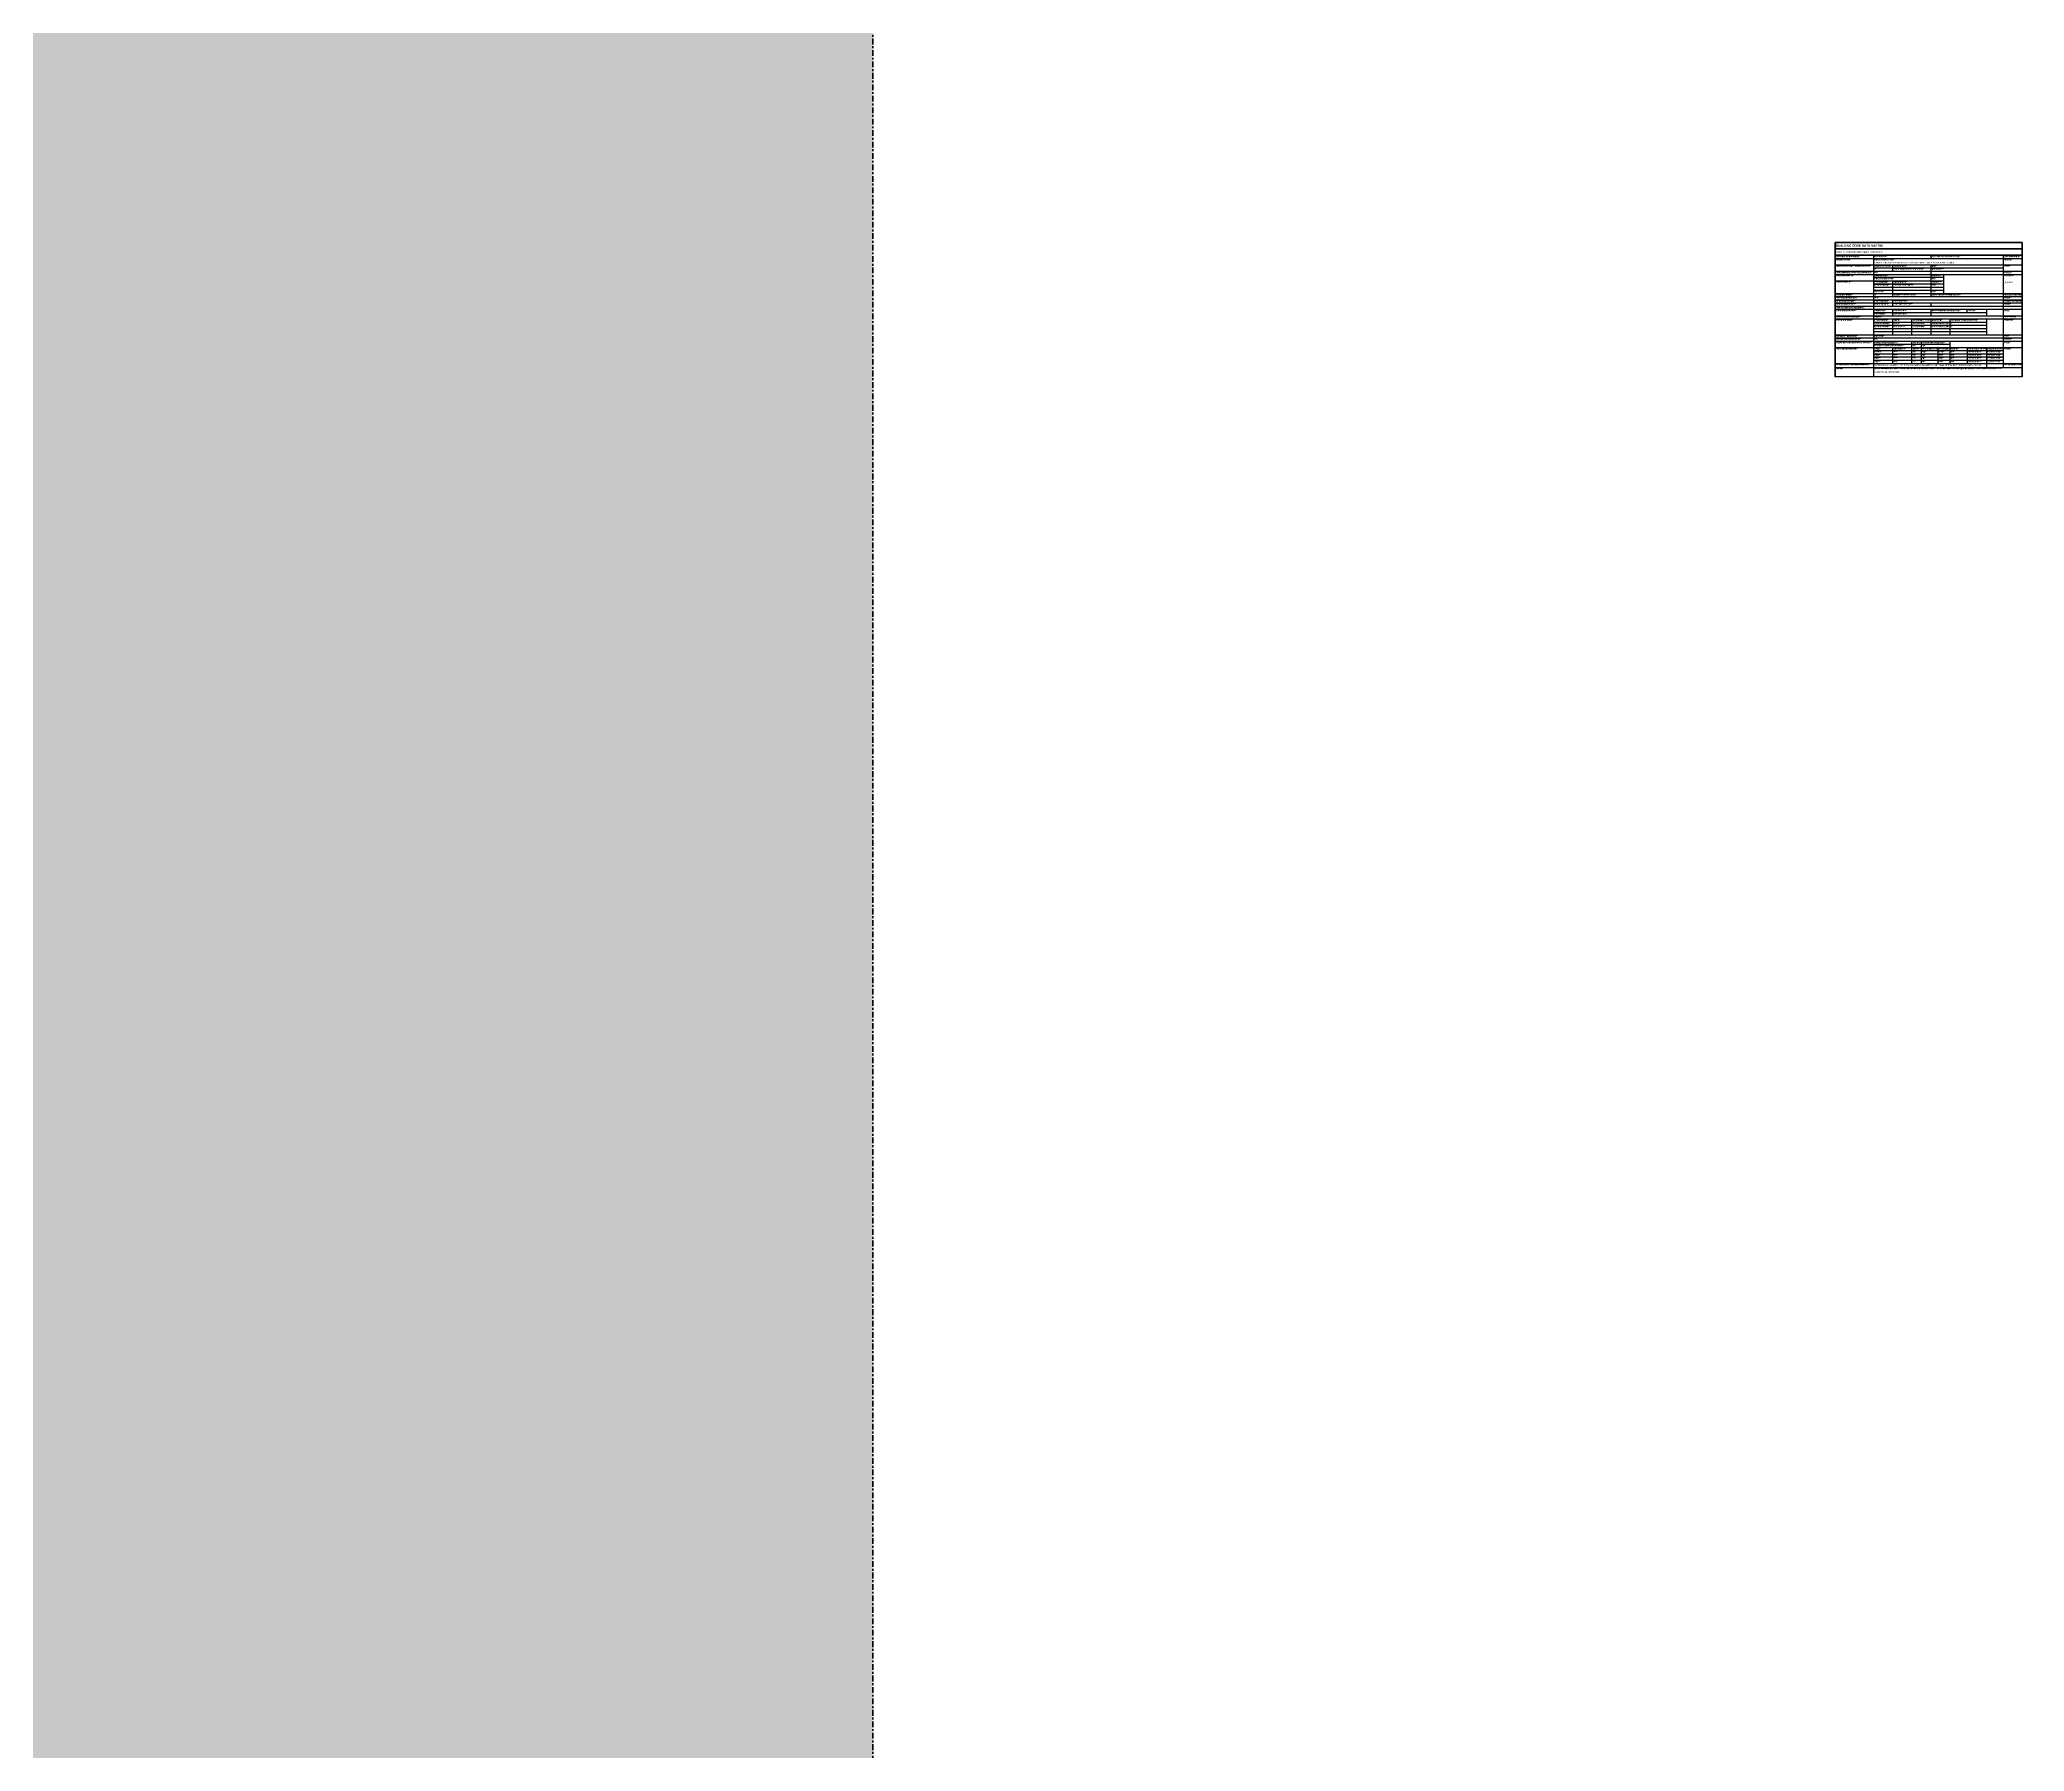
# Model space of a CAD drawing. Header units: millimetres. Extents: x -4868 to 25914, y -4791 to 14033.
# Drawn here: x 22230 to 25351, y 364 to 3055 of the extents above; entities that cross this region are included whole.
import ezdxf

# ---------------------------------------------------------------- set-up
doc = ezdxf.new("R2010")
doc.units = ezdxf.units.MM
doc.linetypes.add('CMHC_Center - Large', pattern=[18, 9, -3, 3, -3])
doc.layers.add('A-DETL', color=7, linetype='Continuous', lineweight=18, true_color=0x00a600)
doc.layers.add('A-DETL-GENF', color=7, linetype='Continuous', lineweight=18)
doc.layers.add('G-ANNO-TEXT', color=7, linetype='Continuous', lineweight=9)
doc.styles.add('Arial Narrow_6', font='ARIALN.TTF', dxfattribs={"height": 2})
doc.styles.add('Arial Narrow_B_3', font='ARIALNB.TTF', dxfattribs={"height": 3.5})
doc.styles.add('Arial Narrow_B_4', font='ARIALNB.TTF', dxfattribs={"height": 2.5})
doc.styles.add('Arial Narrow_B_5', font='ARIALNB.TTF', dxfattribs={"height": 2})
doc.styles.add('Arial Narrow_B_6', font='ARIALNB.TTF', dxfattribs={"height": 1.299834})

msp = doc.modelspace()

# ---------------------------------------------------------------- hatches: boundary and pattern name
at = {"layer": 'A-DETL-GENF', "lineweight": 9, "true_color": 0x808080}
h = msp.add_hatch(dxfattribs=at)
h.set_pattern_fill('FP_4', color=8, style=0, pattern_type=2)
h.set_pattern_definition([(90, (76075.79, 0), (-179.605, 179.605), [47.625, -311.585]), (45, (76075.79, 0), (-179.6051, 179.6051), [47.625, -206.375]), (135, (76075.79, 0), (-179.6051, -179.6051), [47.625, -206.375])])
h.paths.add_polyline_path([(23539.559, -3429.057), (23539.559, 11570.943), (14039.559, 11570.943), (14039.559, -3429.057), (15539.559, -3429.057), (15539.559, 10070.943), (22039.559, 10070.943), (22039.559, -529.057), (16639.559, -529.057), (16639.559, -3429.057), (22039.559, -3429.057)])

# ---------------------------------------------------------------- linework, layer by layer
at = {"layer": 'A-DETL', "color": 1, "linetype": 'CMHC_Center - Large', "lineweight": 100, "true_color": 0xff0000}
msp.add_line((23539.559, 11570.943), (23539.559, -3429.057), dxfattribs=at)

# ---------------------------------------------------------------- texts
at = {"layer": 'G-ANNO-TEXT', "attachment_point": 1, "bg_fill": 3, "box_fill_scale": 1.25, "bg_fill_color": 256, "bg_fill_true_color": 13158600, "bg_fill_transparency": 0}
for s, insert, char_height, width, style in [('BUILDING CODE DATA MATRIX', (25055.233, 2733.238), 3.5, 74.47677, 'Arial Narrow_B_3'), ('OBC REFERENCE', (25319.22, 2714.98), 2, 24.45147, 'Arial Narrow_B_5'), ('SUPERIMPOSED MAJOR OCCUPANCIES', (25055.233, 2690.004), 2, 55.31644, 'Arial Narrow_B_5'), ('9.10.2.3.', (25319.22, 2690.004), 2, 11.22363, 'Arial Narrow_B_5'), ('BUILDING HEIGHT', (25055.233, 2655.037), 2, 25.01265, 'Arial Narrow_B_5'), ('58.9', (25205.26, 2680.014), 2, 5.61181, 'Arial Narrow_6'), ('[A] 1.4.1.2. AND 9.10.4.', (25319.22, 2655.037), 2, 30.7848, 'Arial Narrow_B_5'), ('BARRIER-FREE DESIGN', (25055.233, 2590.015), 2, 32.94936, 'Arial Narrow_B_5'), ('9.5.2.', (25319.22, 2590.015), 2, 7.21519, 'Arial Narrow_B_5')]:
    msp.add_mtext(s, dxfattribs=dict(at, insert=insert, char_height=char_height, width=width, style=style))
at = {"layer": 'G-ANNO-TEXT', "color": 1, "true_color": 0xff0000, "insert": (25115.219, 2585.019), "char_height": 2, "width": 4.16878, "attachment_point": 1, "style": 'Arial Narrow_6', "bg_fill": 3, "box_fill_scale": 1.25, "bg_fill_color": 256, "bg_fill_true_color": 13158600, "bg_fill_transparency": 0}
msp.add_mtext('NO', dxfattribs=at)

# ---------------------------------------------------------------- next in the draw order: linework, layer by layer
at = {"layer": 'A-DETL', "color": 7, "lineweight": 35}
msp.add_line((25053.328, 2736.33), (25347.328, 2736.33), dxfattribs=at)

# ---------------------------------------------------------------- next in the draw order: texts
at = {"layer": 'G-ANNO-TEXT', "insert": (25055.233, 2722.717), "char_height": 2.5, "width": 73.03373, "attachment_point": 1, "style": 'Arial Narrow_B_4'}
msp.add_mtext('PART 9 - HOUSING AND SMALL BUILDINGS', dxfattribs=at)
at = {"layer": 'G-ANNO-TEXT', "char_height": 2, "attachment_point": 1, "bg_fill": 3, "box_fill_scale": 1.25, "bg_fill_color": 256, "bg_fill_true_color": 13158600, "bg_fill_transparency": 0}
for s, insert, width, style in [('BUILDING AREA (m', (25055.233, 2685.009), 26.53586, 'Arial Narrow_B_5'), ('[A] 1.1.2.', (25319.22, 2709.985), 11.94514, 'Arial Narrow_B_5'), ('[A] 1.4.1.2.', (25319.22, 2685.009), 14.35021, 'Arial Narrow_B_5'), ('58.9', (25205.26, 2669.981), 5.61181, 'Arial Narrow_6'), ('*NUMBER OF STREETS', (25055.233, 2650), 32.14767, 'Arial Narrow_B_5'), ('9.10.20', (25319.22, 2650), 9.62025, 'Arial Narrow_B_5'), ('HAZARDOUS SUBSTANCES', (25055.233, 2585.019), 38.16033, 'Arial Narrow_B_5')]:
    msp.add_mtext(s, dxfattribs=dict(at, insert=insert, width=width, style=style))
at = {"layer": 'G-ANNO-TEXT', "color": 1, "true_color": 0xff0000, "insert": (25115.219, 2590.015), "char_height": 2, "width": 14.83122, "attachment_point": 1, "style": 'Arial Narrow_6', "bg_fill": 3, "box_fill_scale": 1.25, "bg_fill_color": 256, "bg_fill_true_color": 13158600, "bg_fill_transparency": 0}
msp.add_mtext('REQUIRED', dxfattribs=at)

# ---------------------------------------------------------------- next in the draw order: texts
at = {"layer": 'G-ANNO-TEXT', "attachment_point": 1, "bg_fill": 3, "box_fill_scale": 1.25, "bg_fill_color": 256, "bg_fill_true_color": 13158600, "bg_fill_transparency": 0}
for s, insert, char_height, width, style in [('BUILDING CODE VERSION', (25055.233, 2714.98), 2, 35.99577, 'Arial Narrow_B_5'), ('O.REG. 163/24', (25115.219, 2714.98), 2, 19.48101, 'Arial Narrow_6'), ('\\fArial Narrow|b1|i0|c0|p34|;2', (25077.128, 2684.434), 1.29983, 1.04219, 'Arial Narrow_B_6'), ('TOTAL (m', (25205.218, 2685.009), 2, 13.70886, 'Arial Narrow_B_5'), ('9.10.2.', (25319.22, 2699.995), 2, 8.81856, 'Arial Narrow_B_5'), ('58.9', (25205.26, 2659.99), 2, 5.61181, 'Arial Narrow_6'), ('[A] 1.4.1.2.', (25319.22, 2674.976), 2, 14.35021, 'Arial Narrow_B_5'), ('SPRINKLER SYSTEM', (25055.233, 2645.005), 2, 28.94092, 'Arial Narrow_B_5'), ('9.10.8.2. TO 9.10.8.4.', (25319.22, 2645.005), 2, 27.97889, 'Arial Narrow_B_5'), ('REQUIRED FIRE RESISTANCE RATINGS ', (25055.233, 2580.024), 2, 55.47678, 'Arial Narrow_B_5')]:
    msp.add_mtext(s, dxfattribs=dict(at, insert=insert, char_height=char_height, width=width, style=style))

# ---------------------------------------------------------------- next in the draw order: texts
for s, insert, char_height, width, style in [('PROJECT TYPE', (25055.233, 2709.985), 2, 21.72573, 'Arial Narrow_B_5'), ('\\fArial Narrow|b1|i0|c0|p34|;)', (25077.988, 2685.009), 2, 0.96203, 'Arial Narrow_B_5'), ('NEW CONSTRUCTION', (25115.219, 2709.984), 2, 29.98311, 'Arial Narrow_6'), ('\\fArial Narrow|b1|i0|c0|p34|;2', (25216.529, 2684.434), 1.29983, 1.04219, 'Arial Narrow_B_6'), ('FIRE ALARM SYSTEM', (25055.233, 2640.01), 2, 29.98311, 'Arial Narrow_B_5'), ('9.10.18', (25319.22, 2640.01), 2, 9.62025, 'Arial Narrow_B_5'), ('*SPATIAL SEPARATION', (25055.233, 2570.033), 2, 32.62868, 'Arial Narrow_B_5'), ('FLOORS EXCEPT CRAWLSPACE:', (25115.219, 2575.029), 2, 46.01686, 'Arial Narrow_B_5')]:
    msp.add_mtext(s, dxfattribs=dict(at, insert=insert, char_height=char_height, width=width, style=style))
at = {"layer": 'G-ANNO-TEXT', "color": 1, "true_color": 0xff0000, "insert": (25205.218, 2655.037), "char_height": 2, "width": 45.05484, "attachment_point": 1, "style": 'Arial Narrow_6', "bg_fill": 3, "box_fill_scale": 1.25, "bg_fill_color": 256, "bg_fill_true_color": 13158600, "bg_fill_transparency": 0}
msp.add_mtext('4.00 m ABOVE ASSUMED GRADE', dxfattribs=at)

# ---------------------------------------------------------------- next in the draw order: texts
at = {"layer": 'G-ANNO-TEXT', "char_height": 2, "attachment_point": 1, "bg_fill": 3, "box_fill_scale": 1.25, "bg_fill_color": 256, "bg_fill_true_color": 13158600, "bg_fill_transparency": 0}
for s, insert, width, style in [('CONSTRUCTION OF NEW ONE STOREY ACCESSORY DWELLING UNIT RESIDENTIAL BUILDING', (25115.219, 2705.613), 129.23202, 'Arial Narrow_6'), ('):', (25217.389, 2685.009), 1.92405, 'Arial Narrow_B_5'), ('GROSS AREA (m', (25055.233, 2675.018), 23.16877, 'Arial Narrow_B_5'), ('CONSTRUCTION TYPE', (25055.233, 2630.019), 30.94514, 'Arial Narrow_B_5'), ('9.10.6', (25319.22, 2630.019), 8.01687, 'Arial Narrow_B_5'), ('WALL:', (25115.219, 2570.033), 9.13924, 'Arial Narrow_B_5'), ('EBF AREA (m', (25145.233, 2570.033), 18.67932, 'Arial Narrow_B_5')]:
    msp.add_mtext(s, dxfattribs=dict(at, insert=insert, width=width, style=style))

# ---------------------------------------------------------------- next in the draw order: texts
at = {"layer": 'G-ANNO-TEXT', "color": 1, "true_color": 0xff0000, "insert": (25205.218, 2714.979), "char_height": 2, "width": 44.09281, "attachment_point": 1, "style": 'Arial Narrow_6', "bg_fill": 3, "box_fill_scale": 1.25, "bg_fill_color": 256, "bg_fill_true_color": 13158600, "bg_fill_transparency": 0}
msp.add_mtext('LAST AMENDMENT: O.REG. 5/25', dxfattribs=at)
at = {"layer": 'G-ANNO-TEXT', "attachment_point": 1, "bg_fill": 3, "box_fill_scale": 1.25, "bg_fill_color": 256, "bg_fill_true_color": 13158600, "bg_fill_transparency": 0}
for s, insert, char_height, width, style in [('GROUP / DIVISION:', (25115.219, 2699.995), 2, 26.05484, 'Arial Narrow_B_5'), ('\\fArial Narrow|b1|i0|c0|p34|;2', (25074.349, 2674.443), 1.29983, 1.04219, 'Arial Narrow_B_6'), ('TOTAL (m', (25205.218, 2674.976), 2, 13.70886, 'Arial Narrow_B_5'), ('POST-DISASTER BUILDING', (25055.233, 2620.029), 2, 37.43881, 'Arial Narrow_B_5'), ('[A] 1.1.2.2.(2)', (25319.22, 2620.029), 2, 17.87763, 'Arial Narrow_B_5'), ('FRONT', (25115.219, 2565.038), 2, 9.70042, 'Arial Narrow_6'), ('\\fArial Narrow|b1|i0|c0|p34|;2', (25160.644, 2569.459), 1.29983, 1.04219, 'Arial Narrow_B_6')]:
    msp.add_mtext(s, dxfattribs=dict(at, insert=insert, char_height=char_height, width=width, style=style))

# ---------------------------------------------------------------- next in the draw order: linework, layer by layer
at = {"layer": 'A-DETL', "color": 7, "lineweight": 35}
for p, q in [((25053.328, 2726.339), (25347.328, 2726.339)), ((25053.328, 2716.347), (25347.328, 2716.347))]:
    msp.add_line(p, q, dxfattribs=at)
at = {"layer": 'A-DETL', "color": 7, "lineweight": 25}
msp.add_line((25053.328, 2716.347), (25347.328, 2716.347), dxfattribs=at)

# ---------------------------------------------------------------- next in the draw order: texts
at = {"layer": 'G-ANNO-TEXT', "attachment_point": 1, "bg_fill": 3, "box_fill_scale": 1.25, "bg_fill_color": 256, "bg_fill_true_color": 13158600, "bg_fill_transparency": 0}
for s, insert, char_height, width, style in [('C', (25115.219, 2694.999), 2, 2.00422, 'Arial Narrow_6'), ('\\fArial Narrow|b1|i0|c0|p34|;)', (25075.209, 2675.018), 2, 0.96202, 'Arial Narrow_B_5'), ('\\fArial Narrow|b1|i0|c0|p34|;2', (25216.529, 2674.401), 1.29983, 1.04219, 'Arial Narrow_B_6'), ('OCCUPANT LOAD', (25055.233, 2615.034), 2, 24.61181, 'Arial Narrow_B_5'), ('3.1.17(1)b', (25319.22, 2615.033), 2, 13.30801, 'Arial Narrow_B_5'), ('REAR', (25115.219, 2560.041), 2, 7.85654, 'Arial Narrow_6'), ('):', (25161.504, 2570.033), 2, 1.92405, 'Arial Narrow_B_5')]:
    msp.add_mtext(s, dxfattribs=dict(at, insert=insert, char_height=char_height, width=width, style=style))

# ---------------------------------------------------------------- next in the draw order: texts
at = {"layer": 'G-ANNO-TEXT', "char_height": 2, "attachment_point": 1, "bg_fill": 3, "box_fill_scale": 1.25, "bg_fill_color": 256, "bg_fill_true_color": 13158600, "bg_fill_transparency": 0}
for s, insert, width, style in [('NO', (25115.219, 2690.004), 4.16878, 'Arial Narrow_6'), ('):', (25217.389, 2674.976), 1.92405, 'Arial Narrow_B_5'), ('21.0', (25145.233, 2565.038), 5.61181, 'Arial Narrow_6'), ('RATING:', (25175.204, 2580.024), 11.70464, 'Arial Narrow_B_5'), ('SIDE 1', (25115.219, 2555.004), 9.05907, 'Arial Narrow_6')]:
    msp.add_mtext(s, dxfattribs=dict(at, insert=insert, width=width, style=style))

# ---------------------------------------------------------------- next in the draw order: texts
for s, insert, width, style in [('DESCRIPTION:', (25115.219, 2685.009), 20.28269, 'Arial Narrow_B_5'), ('HORIZONTAL ASSEMBLY:', (25115.219, 2580.024), 35.99577, 'Arial Narrow_B_5'), ('21.0', (25145.233, 2560.043), 5.61181, 'Arial Narrow_6'), ('SIDE 2', (25115.219, 2550.009), 9.05907, 'Arial Narrow_6')]:
    msp.add_mtext(s, dxfattribs=dict(at, insert=insert, width=width, style=style))
at = {"layer": 'G-ANNO-TEXT', "color": 1, "true_color": 0xff0000, "insert": (25175.204, 2575.029), "char_height": 2, "width": 4.72996, "attachment_point": 1, "style": 'Arial Narrow_6', "bg_fill": 3, "box_fill_scale": 1.25, "bg_fill_color": 256, "bg_fill_true_color": 13158600, "bg_fill_transparency": 0}
msp.add_mtext('N/A', dxfattribs=at)

# ---------------------------------------------------------------- next in the draw order: texts
at = {"layer": 'G-ANNO-TEXT', "char_height": 2, "attachment_point": 1, "bg_fill": 3, "box_fill_scale": 1.25, "bg_fill_color": 256, "bg_fill_true_color": 13158600, "bg_fill_transparency": 0}
for s, insert, width, style in [('MAJOR OCCUPANCY CLASSIFICATION', (25055.233, 2699.995), 53.47256, 'Arial Narrow_B_5'), ('DESCRIPTION:', (25145.233, 2699.995), 20.28269, 'Arial Narrow_B_5'), ('NEW CONSTRUCTION', (25115.219, 2680.012), 29.98311, 'Arial Narrow_6'), ('LD (m):', (25175.204, 2570.033), 9.94093, 'Arial Narrow_B_5'), ('PLUMBING FIXTURE REQUIREMENTS', (25055.233, 2545.015), 51.54851, 'Arial Narrow_B_5'), ('21.6', (25145.233, 2555.005), 5.61181, 'Arial Narrow_6')]:
    msp.add_mtext(s, dxfattribs=dict(at, insert=insert, width=width, style=style))

# ---------------------------------------------------------------- next in the draw order: texts
for s, insert, width, style in [('ONE STOREY ONE UNIT BUILDING', (25145.233, 2694.998), 46.97889, 'Arial Narrow_6'), ('FLOOR LEVEL:', (25115.219, 2674.976), 20.92404, 'Arial Narrow_B_5'), ('NOTES', (25055.233, 2538.784), 9.78059, 'Arial Narrow_B_5'), ('24.9', (25145.233, 2550.01), 5.61181, 'Arial Narrow_6')]:
    msp.add_mtext(s, dxfattribs=dict(at, insert=insert, width=width, style=style))
at = {"layer": 'G-ANNO-TEXT', "color": 1, "true_color": 0xff0000, "insert": (25175.204, 2565.038), "char_height": 2, "width": 4.00844, "attachment_point": 1, "style": 'Arial Narrow_6', "bg_fill": 3, "box_fill_scale": 1.25, "bg_fill_color": 256, "bg_fill_true_color": 13158600, "bg_fill_transparency": 0}
msp.add_mtext('4.0', dxfattribs=at)

# ---------------------------------------------------------------- next in the draw order: linework, layer by layer
at = {"layer": 'A-DETL', "color": 7, "lineweight": 25}
msp.add_line((25143.328, 2701.361), (25143.328, 2691.328), dxfattribs=at)

# ---------------------------------------------------------------- next in the draw order: texts
at = {"layer": 'G-ANNO-TEXT', "char_height": 2, "attachment_point": 1, "bg_fill": 3, "box_fill_scale": 1.25, "bg_fill_color": 256, "bg_fill_true_color": 13158600, "bg_fill_transparency": 0}
for s, insert, width, style in [('USE:', (25205.218, 2699.995), 6.81434, 'Arial Narrow_B_5'), ('GROUND FLOOR', (25115.219, 2669.981), 22.84809, 'Arial Narrow_6'), ('SUPPORTING ASSEMBLY:', (25190.232, 2580.024), 36.23627, 'Arial Narrow_B_5')]:
    msp.add_mtext(s, dxfattribs=dict(at, insert=insert, width=width, style=style))
at = {"layer": 'G-ANNO-TEXT', "color": 1, "true_color": 0xff0000, "insert": (25175.204, 2560.043), "char_height": 2, "width": 4.00844, "attachment_point": 1, "style": 'Arial Narrow_6', "bg_fill": 3, "box_fill_scale": 1.25, "bg_fill_color": 256, "bg_fill_true_color": 13158600, "bg_fill_transparency": 0}
msp.add_mtext('1.5', dxfattribs=at)

# ---------------------------------------------------------------- next in the draw order: linework, layer by layer
at = {"layer": 'A-DETL', "color": 7, "lineweight": 25}
for p, q in [((25203.356, 2716.347), (25203.356, 2711.351)), ((25053.328, 2711.351), (25347.328, 2711.351))]:
    msp.add_line(p, q, dxfattribs=at)

# ---------------------------------------------------------------- next in the draw order: texts
at = {"layer": 'G-ANNO-TEXT', "char_height": 2, "attachment_point": 1, "bg_fill": 3, "box_fill_scale": 1.25, "bg_fill_color": 256, "bg_fill_true_color": 13158600, "bg_fill_transparency": 0}
for s, insert, width, style in [('RESIDENTIAL', (25205.218, 2694.998), 18.67932, 'Arial Narrow_6'), ('TOTAL (m', (25115.219, 2659.99), 13.70886, 'Arial Narrow_B_5')]:
    msp.add_mtext(s, dxfattribs=dict(at, insert=insert, width=width, style=style))
at = {"layer": 'G-ANNO-TEXT', "color": 1, "true_color": 0xff0000, "char_height": 2, "attachment_point": 1, "style": 'Arial Narrow_6', "bg_fill": 3, "box_fill_scale": 1.25, "bg_fill_color": 256, "bg_fill_true_color": 13158600, "bg_fill_transparency": 0}
for s, insert, width in [('N/A', (25190.232, 2575.029), 4.72996), ('1.5', (25175.204, 2555.005), 4.00844)]:
    msp.add_mtext(s, dxfattribs=dict(at, insert=insert, width=width))

# ---------------------------------------------------------------- next in the draw order: linework, layer by layer
at = {"layer": 'A-DETL', "color": 7, "lineweight": 25}
for p, q in [((25053.328, 2701.361), (25347.328, 2701.361)), ((25053.328, 2691.328), (25347.328, 2691.328)), ((25113.356, 2696.323), (25317.357, 2696.323)), ((25203.356, 2701.361), (25203.356, 2651.367)), ((25223.356, 2686.333), (25223.356, 2656.362))]:
    msp.add_line(p, q, dxfattribs=at)

# ---------------------------------------------------------------- next in the draw order: texts
at = {"layer": 'G-ANNO-TEXT', "attachment_point": 1, "bg_fill": 3, "box_fill_scale": 1.25, "bg_fill_color": 256, "bg_fill_true_color": 13158600, "bg_fill_transparency": 0}
for s, insert, char_height, width, style in [('\\fArial Narrow|b1|i0|c0|p34|;2', (25126.53, 2659.416), 1.29983, 1.04219, 'Arial Narrow_B_6'), ('% OPENINGS MAX', (25190.232, 2570.033), 2, 25.25316, 'Arial Narrow_B_5')]:
    msp.add_mtext(s, dxfattribs=dict(at, insert=insert, char_height=char_height, width=width, style=style))
at = {"layer": 'G-ANNO-TEXT', "color": 1, "true_color": 0xff0000, "insert": (25175.204, 2550.01), "char_height": 2, "width": 4.00844, "attachment_point": 1, "style": 'Arial Narrow_6', "bg_fill": 3, "box_fill_scale": 1.25, "bg_fill_color": 256, "bg_fill_true_color": 13158600, "bg_fill_transparency": 0}
msp.add_mtext('1.5', dxfattribs=at)

# ---------------------------------------------------------------- next in the draw order: texts
at = {"layer": 'G-ANNO-TEXT', "char_height": 2, "attachment_point": 1, "style": 'Arial Narrow_B_5', "bg_fill": 3, "box_fill_scale": 1.25, "bg_fill_color": 256, "bg_fill_true_color": 13158600, "bg_fill_transparency": 0}
for s, insert, width in [('):', (25127.39, 2659.99), 1.92405), ('% PROVIDED', (25216.224, 2570.033), 18.03797)]:
    msp.add_mtext(s, dxfattribs=dict(at, insert=insert, width=width))
at = {"layer": 'G-ANNO-TEXT', "color": 1, "true_color": 0xff0000, "insert": (25190.232, 2565.038), "char_height": 2, "width": 5.69198, "attachment_point": 1, "style": 'Arial Narrow_6', "bg_fill": 3, "box_fill_scale": 1.25, "bg_fill_color": 256, "bg_fill_true_color": 13158600, "bg_fill_transparency": 0}
msp.add_mtext('45%', dxfattribs=at)

# ---------------------------------------------------------------- next in the draw order: texts
at = {"layer": 'G-ANNO-TEXT', "char_height": 2, "attachment_point": 1, "bg_fill": 3, "box_fill_scale": 1.25, "bg_fill_color": 256, "bg_fill_true_color": 13158600, "bg_fill_transparency": 0}
for s, insert, width, style in [('1', (25115.219, 2655.037), 1.60337, 'Arial Narrow_6'), ('DESCRIPTION:', (25145.233, 2674.976), 20.28269, 'Arial Narrow_B_5')]:
    msp.add_mtext(s, dxfattribs=dict(at, insert=insert, width=width, style=style))
at = {"layer": 'G-ANNO-TEXT', "color": 1, "true_color": 0xff0000, "char_height": 2, "attachment_point": 1, "style": 'Arial Narrow_6', "bg_fill": 3, "box_fill_scale": 1.25, "bg_fill_color": 256, "bg_fill_true_color": 13158600, "bg_fill_transparency": 0}
for s, insert, width in [('9%', (25190.232, 2560.043), 4.08861), ('21.9%', (25216.224, 2565.038), 8.09704)]:
    msp.add_mtext(s, dxfattribs=dict(at, insert=insert, width=width))

# ---------------------------------------------------------------- next in the draw order: linework, layer by layer
at = {"layer": 'A-DETL', "color": 7, "lineweight": 25}
msp.add_line((25053.328, 2686.333), (25347.328, 2686.333), dxfattribs=at)

# ---------------------------------------------------------------- next in the draw order: texts
at = {"layer": 'G-ANNO-TEXT', "color": 1, "true_color": 0xff0000, "char_height": 2, "attachment_point": 1, "style": 'Arial Narrow_6', "bg_fill": 3, "box_fill_scale": 1.25, "bg_fill_color": 256, "bg_fill_true_color": 13158600, "bg_fill_transparency": 0}
for s, insert, width in [('TBC', (25115.219, 2649.999), 5.69198), ('6.7%', (25216.224, 2560.043), 6.49367), ('9%', (25190.232, 2555.005), 4.08861)]:
    msp.add_mtext(s, dxfattribs=dict(at, insert=insert, width=width))

# ---------------------------------------------------------------- next in the draw order: texts
for s, insert, width in [('NOT REQUIRED', (25115.219, 2645.005), 21.56539), ('9%', (25190.232, 2550.01), 4.08861)]:
    msp.add_mtext(s, dxfattribs=dict(at, insert=insert, width=width))

# ---------------------------------------------------------------- next in the draw order: texts
at = {"layer": 'G-ANNO-TEXT', "color": 1, "true_color": 0xff0000, "insert": (25115.219, 2640.01), "char_height": 2, "width": 21.56539, "attachment_point": 1, "style": 'Arial Narrow_6', "bg_fill": 3, "box_fill_scale": 1.25, "bg_fill_color": 256, "bg_fill_true_color": 13158600, "bg_fill_transparency": 0}
msp.add_mtext('NOT REQUIRED', dxfattribs=at)
at = {"layer": 'G-ANNO-TEXT', "insert": (25115.219, 2538.784), "char_height": 2, "width": 199.62019, "attachment_point": 1, "style": 'Arial Narrow_6', "bg_fill": 3, "box_fill_scale": 1.25, "bg_fill_color": 256, "bg_fill_true_color": 13158600, "bg_fill_transparency": 0}
msp.add_mtext('01 ALL REFERENCES ARE TO DIVISION B OF THE ONTARIO BUILDING CODE UNLESS PRECEDED BY [A] FOR DIVISION A AND [C] FOR DIVISION C.', dxfattribs=at)

# ---------------------------------------------------------------- next in the draw order: texts
at = {"layer": 'G-ANNO-TEXT', "char_height": 2, "attachment_point": 1, "bg_fill": 3, "box_fill_scale": 1.25, "bg_fill_color": 256, "bg_fill_true_color": 13158600, "bg_fill_transparency": 0}
for s, insert, width, style in [('STOREYS ABOVE GRADE', (25145.233, 2655.036), 35.11391, 'Arial Narrow_6'), ('PERMITTED:', (25115.219, 2630.019), 17.39662, 'Arial Narrow_B_5')]:
    msp.add_mtext(s, dxfattribs=dict(at, insert=insert, width=width, style=style))
at = {"layer": 'G-ANNO-TEXT', "color": 1, "true_color": 0xff0000, "char_height": 2, "attachment_point": 1, "style": 'Arial Narrow_6', "bg_fill": 3, "box_fill_scale": 1.25, "bg_fill_color": 256, "bg_fill_true_color": 13158600, "bg_fill_transparency": 0}
for s, insert, width in [('02 ADDITIONAL NOTES HERE.', (25115.219, 2533.787), 41.0464), ('8.8%', (25216.224, 2555.005), 6.49367)]:
    msp.add_mtext(s, dxfattribs=dict(at, insert=insert, width=width))

# ---------------------------------------------------------------- next in the draw order: linework, layer by layer
at = {"layer": 'A-DETL', "color": 7, "lineweight": 25}
msp.add_line((25347.328, 2525.108), (25053.328, 2525.108), dxfattribs=at)

# ---------------------------------------------------------------- next in the draw order: texts
at = {"layer": 'G-ANNO-TEXT', "char_height": 2, "attachment_point": 1, "bg_fill": 3, "box_fill_scale": 1.25, "bg_fill_color": 256, "bg_fill_true_color": 13158600, "bg_fill_transparency": 0}
for s, insert, width, style in [('1 RESIDENTIAL UNITS', (25145.233, 2669.979), 30.38396, 'Arial Narrow_6'), ('PROPOSED:', (25115.219, 2625.024), 16.99577, 'Arial Narrow_B_5'), ('PROVIDED: N/A', (25145.233, 2645.005), 21.08438, 'Arial Narrow_6'), ('RATING:', (25235.232, 2570.033), 11.70464, 'Arial Narrow_B_5')]:
    msp.add_mtext(s, dxfattribs=dict(at, insert=insert, width=width, style=style))
at = {"layer": 'G-ANNO-TEXT', "color": 1, "true_color": 0xff0000, "insert": (25216.224, 2550.01), "char_height": 2, "width": 6.49367, "attachment_point": 1, "style": 'Arial Narrow_6', "bg_fill": 3, "box_fill_scale": 1.25, "bg_fill_color": 256, "bg_fill_true_color": 13158600, "bg_fill_transparency": 0}
msp.add_mtext('7.6%', dxfattribs=at)

# ---------------------------------------------------------------- next in the draw order: linework, layer by layer
at = {"layer": 'A-DETL', "color": 7, "lineweight": 25}
for p, q in [((25053.328, 2676.342), (25223.356, 2676.342)), ((25053.328, 2656.362), (25347.328, 2656.362)), ((25053.328, 2656.362), (25347.328, 2656.362)), ((25223.356, 2681.338), (25113.356, 2681.338)), ((25113.356, 2671.347), (25223.356, 2671.347)), ((25113.356, 2666.352), (25223.356, 2666.352)), ((25113.356, 2661.357), (25223.356, 2661.357)), ((25143.328, 2676.342), (25143.328, 2656.362))]:
    msp.add_line(p, q, dxfattribs=at)

# ---------------------------------------------------------------- next in the draw order: texts
at = {"layer": 'G-ANNO-TEXT', "char_height": 2, "attachment_point": 1, "bg_fill": 3, "box_fill_scale": 1.25, "bg_fill_color": 256, "bg_fill_true_color": 13158600, "bg_fill_transparency": 0}
for s, insert, width, style in [('TYPE PROVIDED: N/A', (25145.233, 2640.01), 29.42193, 'Arial Narrow_6'), ('CONSTRUCTION TYPE:', (25262.703, 2570.033), 31.90716, 'Arial Narrow_B_5')]:
    msp.add_mtext(s, dxfattribs=dict(at, insert=insert, width=width, style=style))
at = {"layer": 'G-ANNO-TEXT', "color": 1, "true_color": 0xff0000, "char_height": 2, "attachment_point": 1, "style": 'Arial Narrow_6', "bg_fill": 3, "box_fill_scale": 1.25, "bg_fill_color": 256, "bg_fill_true_color": 13158600, "bg_fill_transparency": 0}
for s, insert, width in [('YES/NO', (25115.219, 2620.029), 10.74261), ('N/A', (25235.232, 2565.038), 4.72996)]:
    msp.add_mtext(s, dxfattribs=dict(at, insert=insert, width=width))

# ---------------------------------------------------------------- next in the draw order: linework, layer by layer
at = {"layer": 'A-DETL', "color": 7, "lineweight": 25}
for p, q in [((25143.328, 2656.362), (25143.328, 2651.367)), ((25053.328, 2651.367), (25347.328, 2651.367)), ((25113.356, 2651.367), (25203.356, 2651.367)), ((25113.356, 2576.396), (25233.327, 2576.396))]:
    msp.add_line(p, q, dxfattribs=at)

# ---------------------------------------------------------------- next in the draw order: texts
at = {"layer": 'G-ANNO-TEXT', "char_height": 2, "attachment_point": 1, "style": 'Arial Narrow_B_5', "bg_fill": 3, "box_fill_scale": 1.25, "bg_fill_color": 256, "bg_fill_true_color": 13158600, "bg_fill_transparency": 0}
for s, insert, width in [('*WATER SUPPLY IS ADEQUATE', (25055.233, 2635.014), 43.85231), ('FLOOR LEVEL:', (25115.219, 2615.033), 20.92404)]:
    msp.add_mtext(s, dxfattribs=dict(at, insert=insert, width=width))
at = {"layer": 'G-ANNO-TEXT', "color": 1, "true_color": 0xff0000, "char_height": 2, "attachment_point": 1, "style": 'Arial Narrow_6', "bg_fill": 3, "box_fill_scale": 1.25, "bg_fill_color": 256, "bg_fill_true_color": 13158600, "bg_fill_transparency": 0}
for s, insert, width in [('N/A', (25235.232, 2560.043), 4.72996), ('COMBUSTIBLE', (25262.703, 2565.037), 20.36286)]:
    msp.add_mtext(s, dxfattribs=dict(at, insert=insert, width=width))

# ---------------------------------------------------------------- next in the draw order: linework, layer by layer
at = {"layer": 'A-DETL', "color": 7, "lineweight": 35}
msp.add_line((25053.328, 2525.108), (25053.328, 2736.33), dxfattribs=at)
at = {"layer": 'A-DETL', "color": 7, "lineweight": 25}
msp.add_line((25053.328, 2646.372), (25347.328, 2646.372), dxfattribs=at)

# ---------------------------------------------------------------- next in the draw order: texts
at = {"layer": 'G-ANNO-TEXT', "color": 1, "true_color": 0xff0000, "char_height": 2, "attachment_point": 1, "style": 'Arial Narrow_6', "bg_fill": 3, "box_fill_scale": 1.25, "bg_fill_color": 256, "bg_fill_true_color": 13158600, "bg_fill_transparency": 0}
for s, insert, width in [('COMBUSTIBLE', (25145.233, 2630.018), 20.36286), ('GROUND FLOOR', (25115.219, 2610.038), 22.84809), ('COMBUSTIBLE', (25262.703, 2560.041), 20.36286), ('N/A', (25235.232, 2555.005), 4.72996)]:
    msp.add_mtext(s, dxfattribs=dict(at, insert=insert, width=width))

# ---------------------------------------------------------------- next in the draw order: texts
for s, insert, width in [('COMBUSTIBLE', (25145.233, 2625.023), 20.36286), ('N/A', (25235.232, 2550.01), 4.72996), ('COMBUSTIBLE', (25262.703, 2555.004), 20.36286)]:
    msp.add_mtext(s, dxfattribs=dict(at, insert=insert, width=width))

# ---------------------------------------------------------------- next in the draw order: linework, layer by layer
at = {"layer": 'A-DETL', "color": 7, "lineweight": 25}
msp.add_line((25143.328, 2646.372), (25143.328, 2636.381), dxfattribs=at)

# ---------------------------------------------------------------- next in the draw order: texts
at = {"layer": 'G-ANNO-TEXT', "char_height": 2, "attachment_point": 1, "style": 'Arial Narrow_B_5', "bg_fill": 3, "box_fill_scale": 1.25, "bg_fill_color": 256, "bg_fill_true_color": 13158600, "bg_fill_transparency": 0}
for s, insert, width in [('UNIT #', (25145.233, 2615.033), 8.9789), ('OCCUPANCY TYPE:', (25175.204, 2615.033), 27.33754), ('CLADDING TYPE:', (25292.717, 2570.033), 24.05063)]:
    msp.add_mtext(s, dxfattribs=dict(at, insert=insert, width=width))
at = {"layer": 'G-ANNO-TEXT', "color": 1, "true_color": 0xff0000, "insert": (25262.703, 2550.009), "char_height": 2, "width": 20.36286, "attachment_point": 1, "style": 'Arial Narrow_6', "bg_fill": 3, "box_fill_scale": 1.25, "bg_fill_color": 256, "bg_fill_true_color": 13158600, "bg_fill_transparency": 0}
msp.add_mtext('COMBUSTIBLE', dxfattribs=at)

# ---------------------------------------------------------------- next in the draw order: texts
at = {"layer": 'G-ANNO-TEXT', "insert": (25205.218, 2630.019), "char_height": 2, "width": 44.81433, "attachment_point": 1, "style": 'Arial Narrow_B_5', "bg_fill": 3, "box_fill_scale": 1.25, "bg_fill_color": 256, "bg_fill_true_color": 13158600, "bg_fill_transparency": 0}
msp.add_mtext('HEAVY TIMBER CONSTRUCTION', dxfattribs=at)
at = {"layer": 'G-ANNO-TEXT', "color": 1, "true_color": 0xff0000, "char_height": 2, "attachment_point": 1, "style": 'Arial Narrow_6', "bg_fill": 3, "box_fill_scale": 1.25, "bg_fill_color": 256, "bg_fill_true_color": 13158600, "bg_fill_transparency": 0}
for s, insert, width in [('UNIT 1', (25145.233, 2610.037), 8.9789), ('RESIDENTIAL', (25175.204, 2610.037), 18.67932), ('COMBUSTIBLE', (25292.717, 2565.037), 20.36286)]:
    msp.add_mtext(s, dxfattribs=dict(at, insert=insert, width=width))

# ---------------------------------------------------------------- next in the draw order: linework, layer by layer
at = {"layer": 'A-DETL', "color": 7, "lineweight": 25}
for p, q in [((25143.328, 2631.386), (25143.328, 2621.353)), ((25203.356, 2641.376), (25203.356, 2636.381))]:
    msp.add_line(p, q, dxfattribs=at)

# ---------------------------------------------------------------- next in the draw order: texts
at = {"layer": 'G-ANNO-TEXT', "color": 1, "true_color": 0xff0000, "char_height": 2, "attachment_point": 1, "style": 'Arial Narrow_6', "bg_fill": 3, "box_fill_scale": 1.25, "bg_fill_color": 256, "bg_fill_true_color": 13158600, "bg_fill_transparency": 0}
for s, insert, width in [('GROUND FLOOR', (25115.219, 2605.043), 22.84809), ('COMBUSTIBLE', (25292.717, 2560.041), 20.36286)]:
    msp.add_mtext(s, dxfattribs=dict(at, insert=insert, width=width))
at = {"layer": 'G-ANNO-TEXT', "insert": (25205.218, 2615.033), "char_height": 2, "width": 15.79324, "attachment_point": 1, "style": 'Arial Narrow_B_5', "bg_fill": 3, "box_fill_scale": 1.25, "bg_fill_color": 256, "bg_fill_true_color": 13158600, "bg_fill_transparency": 0}
msp.add_mtext('BASED ON:', dxfattribs=at)

# ---------------------------------------------------------------- next in the draw order: linework, layer by layer
at = {"layer": 'A-DETL', "color": 7, "lineweight": 25}
msp.add_line((25113.356, 2571.358), (25290.854, 2571.358), dxfattribs=at)

# ---------------------------------------------------------------- next in the draw order: texts
at = {"layer": 'G-ANNO-TEXT', "color": 1, "true_color": 0xff0000, "char_height": 2, "attachment_point": 1, "style": 'Arial Narrow_6', "bg_fill": 3, "box_fill_scale": 1.25, "bg_fill_color": 256, "bg_fill_true_color": 13158600, "bg_fill_transparency": 0}
for s, insert, width in [('UNIT 1 (ALT.)', (25145.233, 2605.042), 17.79746), ('1 SLEEPING ROOM', (25205.218, 2610.038), 26.13501), ('COMBUSTIBLE', (25292.717, 2555.004), 20.36286)]:
    msp.add_mtext(s, dxfattribs=dict(at, insert=insert, width=width))

# ---------------------------------------------------------------- next in the draw order: linework, layer by layer
at = {"layer": 'A-DETL', "color": 7, "lineweight": 25}
for p, q in [((25203.356, 2631.386), (25203.356, 2621.353)), ((25143.328, 2616.358), (25143.328, 2591.381))]:
    msp.add_line(p, q, dxfattribs=at)

# ---------------------------------------------------------------- next in the draw order: texts
at = {"layer": 'G-ANNO-TEXT', "color": 1, "true_color": 0xff0000, "char_height": 2, "attachment_point": 1, "style": 'Arial Narrow_6', "bg_fill": 3, "box_fill_scale": 1.25, "bg_fill_color": 256, "bg_fill_true_color": 13158600, "bg_fill_transparency": 0}
for s, insert, width in [('RESIDENTIAL', (25175.204, 2605.042), 18.67932), ('COMBUSTIBLE', (25292.717, 2550.009), 20.36286)]:
    msp.add_mtext(s, dxfattribs=dict(at, insert=insert, width=width))
at = {"layer": 'G-ANNO-TEXT', "char_height": 2, "attachment_point": 1, "style": 'Arial Narrow_B_5', "bg_fill": 3, "box_fill_scale": 1.25, "bg_fill_color": 256, "bg_fill_true_color": 13158600, "bg_fill_transparency": 0}
for s, insert, width in [('OCCUPANT LOAD (PERSONS):', (25235.232, 2615.033), 42.16876), ('9.10.15.', (25319.22, 2570.033), 10.42194)]:
    msp.add_mtext(s, dxfattribs=dict(at, insert=insert, width=width))

# ---------------------------------------------------------------- next in the draw order: linework, layer by layer
at = {"layer": 'A-DETL', "color": 7, "lineweight": 25}
for p, q in [((25290.854, 2631.386), (25290.854, 2621.353)), ((25173.342, 2616.358), (25173.342, 2591.381)), ((25290.854, 2616.358), (25290.854, 2591.381)), ((25113.356, 2561.367), (25317.357, 2561.367))]:
    msp.add_line(p, q, dxfattribs=at)

# ---------------------------------------------------------------- next in the draw order: texts
at = {"layer": 'G-ANNO-TEXT', "color": 1, "true_color": 0xff0000, "char_height": 2, "attachment_point": 1, "style": 'Arial Narrow_6', "bg_fill": 3, "box_fill_scale": 1.25, "bg_fill_color": 256, "bg_fill_true_color": 13158600, "bg_fill_transparency": 0}
for s, insert, width in [('YES/NO', (25262.745, 2630.018), 10.74261), ('2', (25235.232, 2610.038), 1.60337), ('A KITCHEN SINK, LAVATORY, BATHTUB OR SHOWER, AND WATER CLOSET SHALL BE PROVIDED FOR EVERY DWELLING UNIT ', (25115.219, 2544.266), 174.60754)]:
    msp.add_mtext(s, dxfattribs=dict(at, insert=insert, width=width))
at = {"layer": 'G-ANNO-TEXT', "char_height": 2, "attachment_point": 1, "style": 'Arial Narrow_B_5', "bg_fill": 3, "box_fill_scale": 1.25, "bg_fill_color": 256, "bg_fill_true_color": 13158600, "bg_fill_transparency": 0}
for s, insert, width in [('9.10.1.3.', (25319.22, 2585.019), 11.22363), ('9.31.4(1) and 3.7.4.5', (25319.22, 2545.015), 27.09704)]:
    msp.add_mtext(s, dxfattribs=dict(at, insert=insert, width=width))

# ---------------------------------------------------------------- next in the draw order: linework, layer by layer
at = {"layer": 'A-DETL', "color": 7, "lineweight": 25}
for p, q in [((25113.356, 2716.347), (25113.356, 2525.108)), ((25053.328, 2641.376), (25347.328, 2641.376)), ((25053.328, 2636.381), (25347.328, 2636.381)), ((25053.328, 2631.386), (25347.328, 2631.386)), ((25113.356, 2626.348), (25290.854, 2626.348)), ((25260.84, 2626.348), (25260.84, 2631.386)), ((25053.328, 2621.353), (25347.328, 2621.353)), ((25143.328, 2571.358), (25143.328, 2546.381)), ((25173.342, 2581.391), (25173.342, 2546.381)), ((25188.327, 2581.391), (25188.327, 2546.381)), ((25214.319, 2571.358), (25214.319, 2546.381)), ((25233.327, 2581.391), (25233.327, 2546.381)), ((25260.84, 2571.358), (25260.84, 2546.381)), ((25290.854, 2571.358), (25290.854, 2560.131)), ((25290.854, 2560.131), (25290.854, 2540.108)), ((25053.328, 2546.381), (25347.328, 2546.381)), ((25053.328, 2540.108), (25347.328, 2540.108)), ((25053.328, 2540.108), (25317.357, 2540.108)), ((25113.356, 2556.372), (25317.357, 2556.372)), ((25113.356, 2551.376), (25317.357, 2551.376))]:
    msp.add_line(p, q, dxfattribs=at)
at = {"layer": 'A-DETL', "color": 7, "lineweight": 35}
msp.add_line((25347.328, 2736.33), (25347.328, 2525.108), dxfattribs=at)

# ---------------------------------------------------------------- next in the draw order: texts
at = {"layer": 'G-ANNO-TEXT', "color": 1, "true_color": 0xff0000, "insert": (25205.218, 2605.043), "char_height": 2, "width": 26.13501, "attachment_point": 1, "style": 'Arial Narrow_6', "bg_fill": 3, "box_fill_scale": 1.25, "bg_fill_color": 256, "bg_fill_true_color": 13158600, "bg_fill_transparency": 0}
msp.add_mtext('1 SLEEPING ROOM', dxfattribs=at)
at = {"layer": 'G-ANNO-TEXT', "insert": (25319.22, 2580.024), "char_height": 2, "width": 8.81856, "attachment_point": 1, "style": 'Arial Narrow_B_5', "bg_fill": 3, "box_fill_scale": 1.25, "bg_fill_color": 256, "bg_fill_true_color": 13158600, "bg_fill_transparency": 0}
msp.add_mtext('9.10.8.', dxfattribs=at)

# ---------------------------------------------------------------- next in the draw order: linework, layer by layer
at = {"layer": 'A-DETL', "color": 7, "lineweight": 25}
for p, q in [((25317.357, 2716.347), (25317.357, 2540.108)), ((25203.356, 2616.358), (25203.356, 2591.381)), ((25053.328, 2586.386), (25347.328, 2586.386)), ((25053.328, 2581.391), (25347.328, 2581.391)), ((25053.328, 2571.358), (25347.328, 2571.358)), ((25113.356, 2566.362), (25317.357, 2566.362))]:
    msp.add_line(p, q, dxfattribs=at)

# ---------------------------------------------------------------- next in the draw order: texts
at = {"layer": 'G-ANNO-TEXT', "color": 1, "true_color": 0xff0000, "insert": (25235.232, 2605.043), "char_height": 2, "width": 1.60337, "attachment_point": 1, "style": 'Arial Narrow_6', "bg_fill": 3, "box_fill_scale": 1.25, "bg_fill_color": 256, "bg_fill_true_color": 13158600, "bg_fill_transparency": 0}
msp.add_mtext('2', dxfattribs=at)

# ---------------------------------------------------------------- next in the draw order: linework, layer by layer
at = {"layer": 'A-DETL', "color": 7, "lineweight": 25}
for p, q in [((25053.328, 2616.358), (25347.328, 2616.358)), ((25053.328, 2591.381), (25347.328, 2591.381)), ((25113.356, 2611.363), (25290.854, 2611.363)), ((25113.356, 2606.368), (25290.854, 2606.368)), ((25113.356, 2601.372), (25290.854, 2601.372)), ((25113.356, 2596.377), (25290.854, 2596.377)), ((25233.327, 2616.358), (25233.327, 2591.381))]:
    msp.add_line(p, q, dxfattribs=at)

doc.saveas('drawing.dxf')
